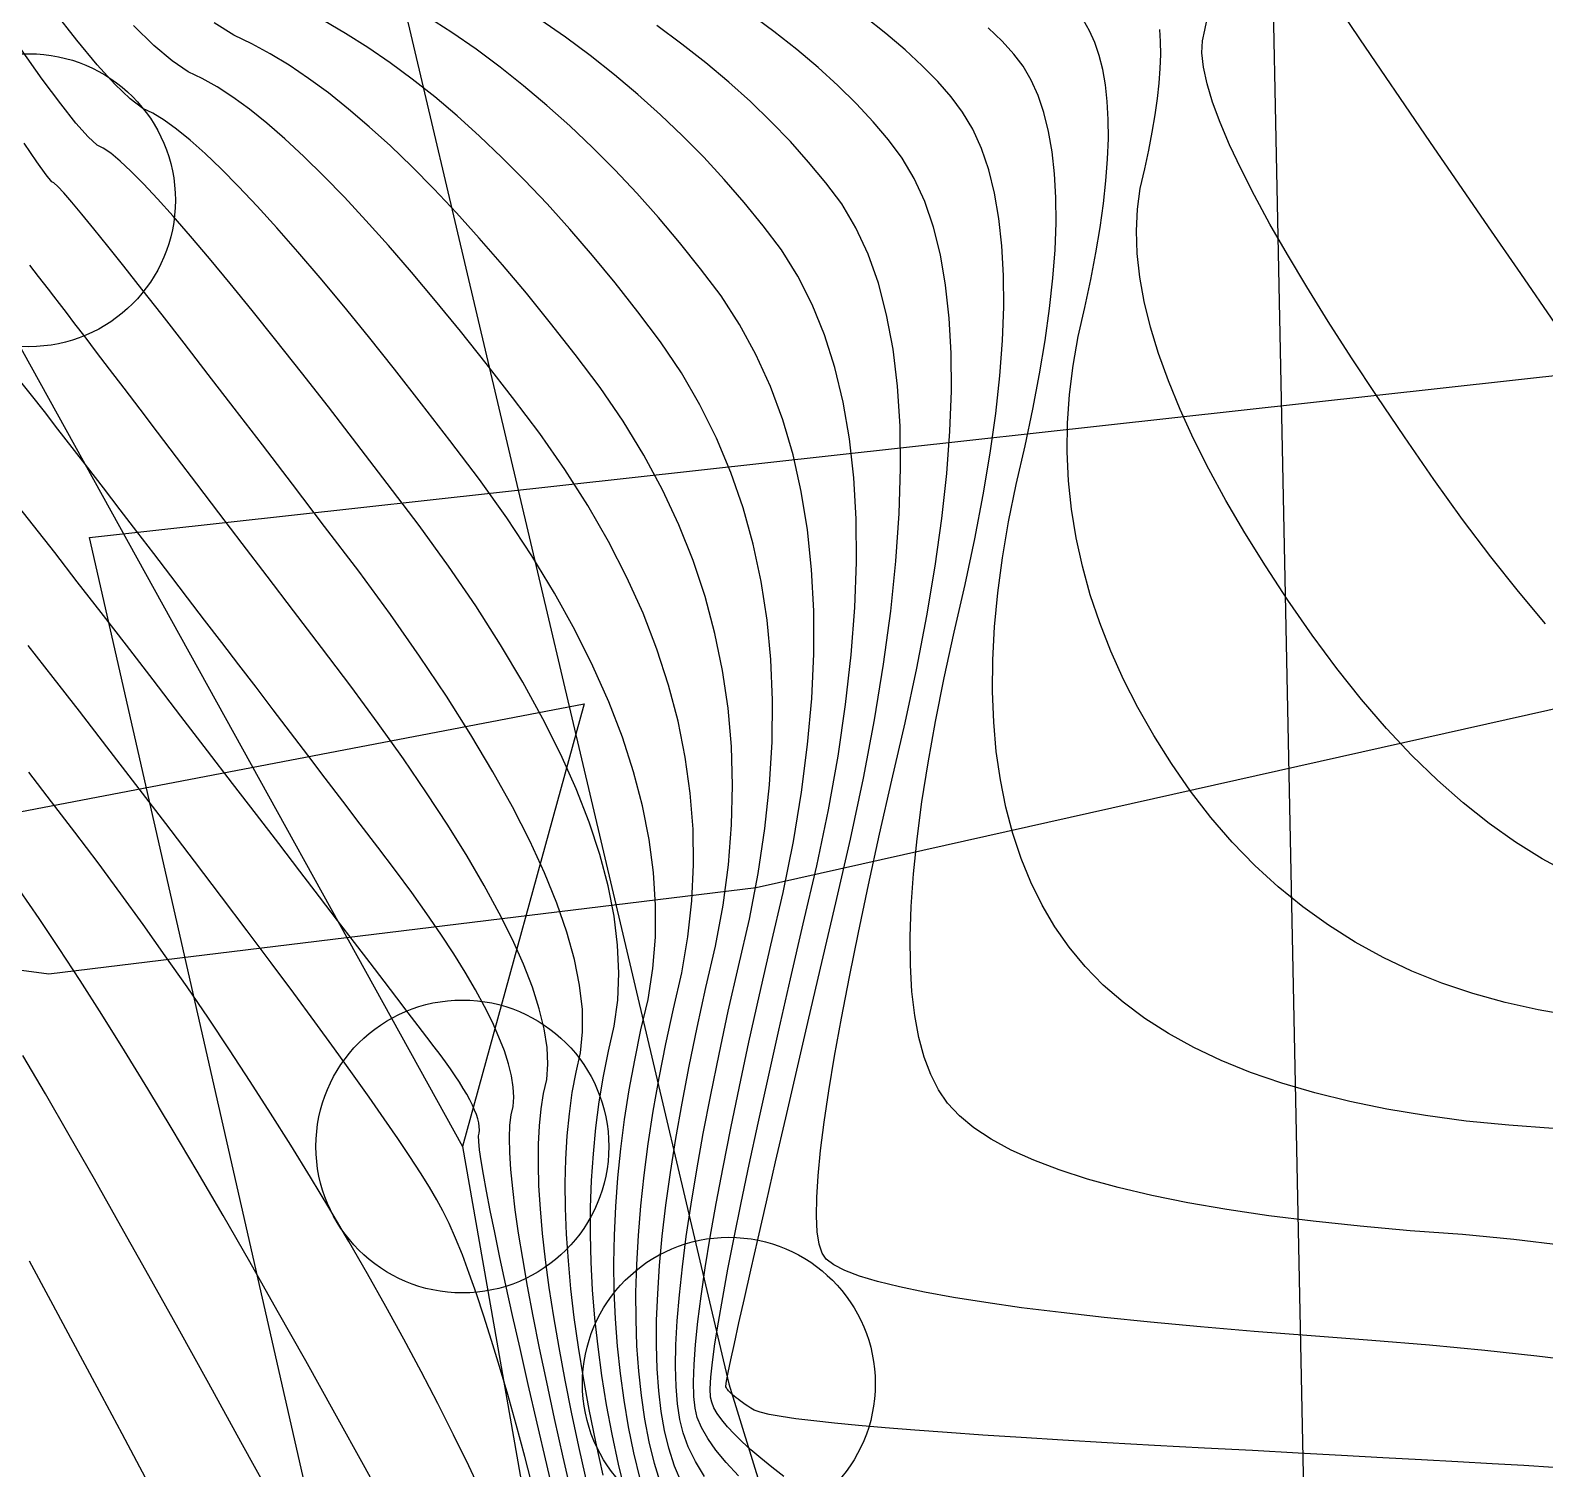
# Model space of a CAD drawing. Extents: x 83 to 1412852, y -76 to 4931706.
# Drawn here: x 1412640.84 to 1412646.02, y 4931551.93 to 4931556.84 of the extents above; entities that cross this region are included whole.
import ezdxf

# ---------------------------------------------------------------- set-up
doc = ezdxf.new("R2010")
doc.units = 0
doc.header["$MEASUREMENT"] = 0
doc.header["$PDMODE"] = 33
doc.header["$PDSIZE"] = 1
doc.layers.get('0').update_dxf_attribs({"color": 1, "linetype": 'CONTINUOUS'})
doc.layers.add('Ground topo-Rev01', color=1, linetype='CONTINUOUS')
doc.layers.add('New scratch layer', color=1, linetype='CONTINUOUS')

msp = doc.modelspace()

# ---------------------------------------------------------------- linework, layer by layer
for points in [[(1412628.11, 4931577.5), (1412633.05, 4931574.19), (1412634.96, 4931570.18), (1412641.65, 4931558.92), (1412643.23, 4931552.22), (1412645.18, 4931545.9), (1412648.78, 4931537.03), (1412651.34, 4931534.66), (1412654.11, 4931534.38), (1412662.28, 4931539.83)], [(1412637.51, 4931561.72), (1412642.32, 4931553.03), (1412642.88, 4931549.84), (1412643.18, 4931547.95), (1412643.64, 4931546.41)], [(1412642.9266, 4931551.8951), (1412642.9056, 4931551.9838), (1412642.8873, 4931552.0735), (1412642.872, 4931552.1641), (1412642.8594, 4931552.2556), (1412642.8497, 4931552.3481), (1412642.8428, 4931552.4416), (1412642.8388, 4931552.536), (1412642.8376, 4931552.6313), (1412642.8392, 4931552.7276), (1412642.8437, 4931552.8248), (1412642.8509, 4931552.9229), (1412642.861, 4931553.022), (1412642.874, 4931553.1221), (1412642.8898, 4931553.2231), (1412642.9084, 4931553.325), (1412642.9298, 4931553.4279), (1412642.9541, 4931553.5317), (1412642.9705, 4931553.6374), (1412642.9791, 4931553.7448), (1412642.9799, 4931553.8541), (1412642.9729, 4931553.9652), (1412642.958, 4931554.0781), (1412642.9352, 4931554.1928), (1412642.9047, 4931554.3093), (1412642.8663, 4931554.4276), (1412642.8201, 4931554.5478), (1412642.766, 4931554.6698), (1412642.7042, 4931554.7936), (1412642.6345, 4931554.9192), (1412642.5569, 4931555.0466), (1412642.4715, 4931555.1758), (1412642.3783, 4931555.3069), (1412642.2773, 4931555.4398), (1412642.1804, 4931555.5653), (1412642.0877, 4931555.6836), (1412641.9992, 4931555.7946), (1412641.9149, 4931555.8982), (1412641.8347, 4931555.9946), (1412641.7587, 4931556.0837), (1412641.6869, 4931556.1654), (1412641.6193, 4931556.2399), (1412641.5559, 4931556.3071), (1412641.4966, 4931556.3669), (1412641.4415, 4931556.4195), (1412641.3905, 4931556.4647), (1412641.3438, 4931556.5027), (1412641.3012, 4931556.5334), (1412641.2628, 4931556.5567), (1412641.2286, 4931556.5728), (1412641.1855, 4931556.6058), (1412641.1336, 4931556.6556), (1412641.0729, 4931556.7224), (1412641.0033, 4931556.8061), (1412640.9249, 4931556.9067)], [(1412646.0519, 4931555.8392), (1412645.9344, 4931556.0094), (1412645.8243, 4931556.1691), (1412645.7216, 4931556.3184), (1412645.6263, 4931556.4572), (1412645.5383, 4931556.5856), (1412645.4578, 4931556.7036), (1412645.3846, 4931556.8112), (1412645.3189, 4931556.9083)], [(1412642.9983, 4931551.8737), (1412642.9755, 4931551.9475), (1412642.9579, 4931552.0219), (1412642.9431, 4931552.0993), (1412642.9313, 4931552.1798), (1412642.9223, 4931552.2632), (1412642.9163, 4931552.3497), (1412642.9131, 4931552.4392), (1412642.9128, 4931552.5318), (1412642.9155, 4931552.6273), (1412642.921, 4931552.7258), (1412642.9294, 4931552.8274), (1412642.9407, 4931552.932), (1412642.9549, 4931553.0396), (1412642.972, 4931553.1502), (1412642.992, 4931553.2639), (1412643.0149, 4931553.3806), (1412643.0407, 4931553.5002), (1412643.0694, 4931553.6229), (1412643.0904, 4931553.7456), (1412643.1039, 4931553.8683), (1412643.1097, 4931553.991), (1412643.1079, 4931554.1137), (1412643.0984, 4931554.2365), (1412643.0813, 4931554.3592), (1412643.0567, 4931554.4819), (1412643.0243, 4931554.6046), (1412642.9844, 4931554.7273), (1412642.9368, 4931554.85), (1412642.8816, 4931554.9727), (1412642.8188, 4931555.0955), (1412642.7483, 4931555.2182), (1412642.6703, 4931555.3409), (1412642.5846, 4931555.4636), (1412642.4912, 4931555.5863), (1412642.4007, 4931555.7028), (1412642.3131, 4931555.813), (1412642.2283, 4931555.9169), (1412642.1463, 4931556.0146), (1412642.0672, 4931556.106), (1412641.9909, 4931556.1911), (1412641.9174, 4931556.27), (1412641.8468, 4931556.3426), (1412641.779, 4931556.4089), (1412641.7141, 4931556.469), (1412641.652, 4931556.5228), (1412641.5927, 4931556.5704), (1412641.5363, 4931556.6117), (1412641.4827, 4931556.6467), (1412641.4319, 4931556.6754), (1412641.384, 4931556.6979), (1412641.329, 4931556.7355), (1412641.2668, 4931556.7882), (1412641.1975, 4931556.856)], [(1412643.0708, 4931551.8778), (1412643.0447, 4931551.9391), (1412643.0245, 4931551.9999), (1412643.0102, 4931552.06), (1412642.9989, 4931552.1252), (1412642.9906, 4931552.1955), (1412642.9852, 4931552.2709), (1412642.9828, 4931552.3513), (1412642.9833, 4931552.4369), (1412642.9869, 4931552.5275), (1412642.9933, 4931552.6233), (1412643.0027, 4931552.7241), (1412643.0151, 4931552.8301), (1412643.0305, 4931552.9411), (1412643.0488, 4931553.0572), (1412643.07, 4931553.1784), (1412643.0943, 4931553.3047), (1412643.1214, 4931553.4361), (1412643.1516, 4931553.5726), (1412643.1847, 4931553.7142), (1412643.2103, 4931553.8539), (1412643.2286, 4931553.9919), (1412643.2394, 4931554.128), (1412643.2429, 4931554.2623), (1412643.2389, 4931554.3949), (1412643.2274, 4931554.5256), (1412643.2086, 4931554.6544), (1412643.1823, 4931554.7815), (1412643.1487, 4931554.9068), (1412643.1076, 4931555.0302), (1412643.0591, 4931555.1519), (1412643.0031, 4931555.2717), (1412642.9398, 4931555.3897), (1412642.869, 4931555.506), (1412642.7908, 4931555.6203), (1412642.7052, 4931555.7329), (1412642.6211, 4931555.8403), (1412642.5385, 4931555.9424), (1412642.4573, 4931556.0393), (1412642.3777, 4931556.131), (1412642.2996, 4931556.2174), (1412642.223, 4931556.2986), (1412642.1479, 4931556.3746), (1412642.0743, 4931556.4453), (1412642.0022, 4931556.5108), (1412641.9316, 4931556.5711), (1412641.8625, 4931556.6262), (1412641.7949, 4931556.676), (1412641.7288, 4931556.7206), (1412641.6642, 4931556.76), (1412641.6011, 4931556.7941), (1412641.5395, 4931556.823), (1412641.4724, 4931556.8652)], [(1412643.1468, 4931551.9032), (1412643.1155, 4931551.9549), (1412643.0911, 4931552.0046), (1412643.0734, 4931552.0523), (1412643.0625, 4931552.0981), (1412643.0547, 4931552.1511), (1412643.0499, 4931552.2112), (1412643.0481, 4931552.2785), (1412643.0493, 4931552.3529), (1412643.0536, 4931552.4346), (1412643.0609, 4931552.5233), (1412643.0712, 4931552.6193), (1412643.0845, 4931552.7224), (1412643.1009, 4931552.8327), (1412643.1202, 4931552.9502), (1412643.1426, 4931553.0748), (1412643.168, 4931553.2066), (1412643.1965, 4931553.3455), (1412643.228, 4931553.4916), (1412643.2624, 4931553.6449), (1412643.3, 4931553.8054), (1412643.3303, 4931553.9622), (1412643.3533, 4931554.1154), (1412643.3692, 4931554.265), (1412643.3779, 4931554.4109), (1412643.3793, 4931554.5532), (1412643.3735, 4931554.6919), (1412643.3606, 4931554.827), (1412643.3404, 4931554.9585), (1412643.313, 4931555.0863), (1412643.2783, 4931555.2105), (1412643.2365, 4931555.3311), (1412643.1875, 4931555.448), (1412643.1312, 4931555.5613), (1412643.0677, 4931555.671), (1412642.997, 4931555.7771), (1412642.9191, 4931555.8795), (1412642.8414, 4931555.9778), (1412642.7638, 4931556.0718), (1412642.6864, 4931556.1617), (1412642.6092, 4931556.2473), (1412642.5321, 4931556.3288), (1412642.4552, 4931556.4061), (1412642.3784, 4931556.4792), (1412642.3018, 4931556.548), (1412642.2254, 4931556.6127), (1412642.1491, 4931556.6732), (1412642.073, 4931556.7295), (1412641.997, 4931556.7816), (1412641.9213, 4931556.8296), (1412641.8456, 4931556.8733)], [(1412643.2626, 4931551.9061), (1412643.2208, 4931551.9513), (1412643.1859, 4931551.9938), (1412643.1578, 4931552.0335), (1412643.1367, 4931552.0705), (1412643.1223, 4931552.1047), (1412643.1149, 4931552.1362), (1412643.1105, 4931552.1769), (1412643.1092, 4931552.2269), (1412643.111, 4931552.2861), (1412643.1159, 4931552.3545), (1412643.1239, 4931552.4322), (1412643.1349, 4931552.5191), (1412643.1491, 4931552.6153), (1412643.1663, 4931552.7207), (1412643.1866, 4931552.8353), (1412643.21, 4931552.9592), (1412643.2365, 4931553.0924), (1412643.2661, 4931553.2347), (1412643.2987, 4931553.3863), (1412643.3345, 4931553.5472), (1412643.3733, 4931553.7173), (1412643.4152, 4931553.8966), (1412643.4502, 4931554.0705), (1412643.4781, 4931554.2389), (1412643.499, 4931554.4019), (1412643.5129, 4931554.5595), (1412643.5198, 4931554.7116), (1412643.5196, 4931554.8583), (1412643.5125, 4931554.9996), (1412643.4984, 4931555.1354), (1412643.4772, 4931555.2658), (1412643.4491, 4931555.3907), (1412643.4139, 4931555.5102), (1412643.3718, 4931555.6243), (1412643.3226, 4931555.7329), (1412643.2664, 4931555.8361), (1412643.2033, 4931555.9338), (1412643.1331, 4931556.0261), (1412643.0617, 4931556.1152), (1412642.9892, 4931556.2012), (1412642.9155, 4931556.284), (1412642.8406, 4931556.3637), (1412642.7645, 4931556.4402), (1412642.6873, 4931556.5135), (1412642.6089, 4931556.5837), (1412642.5293, 4931556.6508), (1412642.4485, 4931556.7146), (1412642.3666, 4931556.7753), (1412642.2835, 4931556.8329), (1412642.1992, 4931556.8873)], [(1412643.4178, 4931551.903), (1412643.3763, 4931551.9351), (1412643.3386, 4931551.9658), (1412643.3046, 4931551.995), (1412643.2743, 4931552.0226), (1412643.2478, 4931552.0488), (1412643.225, 4931552.0734), (1412643.2059, 4931552.0966), (1412643.1906, 4931552.1183), (1412643.1791, 4931552.1384), (1412643.1713, 4931552.1571), (1412643.1672, 4931552.1743), (1412643.1663, 4931552.2028), (1412643.1685, 4931552.2426), (1412643.1739, 4931552.2937), (1412643.1824, 4931552.3561), (1412643.1941, 4931552.4299), (1412643.2089, 4931552.5149), (1412643.2269, 4931552.6113), (1412643.2481, 4931552.719), (1412643.2723, 4931552.838), (1412643.2998, 4931552.9683), (1412643.3304, 4931553.1099), (1412643.3641, 4931553.2629), (1412643.401, 4931553.4271), (1412643.441, 4931553.6027), (1412643.4842, 4931553.7896), (1412643.5305, 4931553.9878), (1412643.5701, 4931554.1788), (1412643.6028, 4931554.3625), (1412643.6287, 4931554.5389), (1412643.6479, 4931554.7081), (1412643.6602, 4931554.87), (1412643.6657, 4931555.0247), (1412643.6645, 4931555.1722), (1412643.6564, 4931555.3123), (1412643.6415, 4931555.4453), (1412643.6199, 4931555.5709), (1412643.5914, 4931555.6894), (1412643.5561, 4931555.8005), (1412643.514, 4931555.9045), (1412643.4652, 4931556.0011), (1412643.4095, 4931556.0905), (1412643.347, 4931556.1727), (1412643.282, 4931556.2527), (1412643.2145, 4931556.3306), (1412643.1445, 4931556.4064), (1412643.072, 4931556.4801), (1412642.997, 4931556.5516), (1412642.9194, 4931556.621), (1412642.8394, 4931556.6883), (1412642.7568, 4931556.7535), (1412642.6717, 4931556.8165), (1412642.5841, 4931556.8774)], [(1412646.0456, 4931551.9347), (1412645.9447, 4931551.9405), (1412645.836, 4931551.9468), (1412645.7194, 4931551.9534), (1412645.595, 4931551.9603), (1412645.4626, 4931551.9676), (1412645.3225, 4931551.9753), (1412645.1744, 4931551.9834), (1412645.0185, 4931551.9918), (1412644.8547, 4931552.0006), (1412644.6831, 4931552.0097), (1412644.5215, 4931552.0187), (1412644.37, 4931552.0276), (1412644.2286, 4931552.0363), (1412644.0972, 4931552.0449), (1412643.9758, 4931552.0533), (1412643.8646, 4931552.0616), (1412643.7634, 4931552.0698), (1412643.6722, 4931552.0778), (1412643.5911, 4931552.0856), (1412643.5201, 4931552.0933), (1412643.4591, 4931552.1009), (1412643.4082, 4931552.1083), (1412643.3674, 4931552.1156), (1412643.3366, 4931552.1228), (1412643.3159, 4931552.1298), (1412643.3052, 4931552.1366), (1412643.2952, 4931552.1432), (1412643.2858, 4931552.1496), (1412643.277, 4931552.1557), (1412643.2688, 4931552.1616), (1412643.2613, 4931552.1672), (1412643.2544, 4931552.1725), (1412643.2481, 4931552.1776), (1412643.2424, 4931552.1825), (1412643.2374, 4931552.1871), (1412643.233, 4931552.1915), (1412643.2292, 4931552.1956), (1412643.226, 4931552.1994), (1412643.2234, 4931552.203), (1412643.2215, 4931552.2064), (1412643.2202, 4931552.2095), (1412643.2195, 4931552.2124), (1412643.2221, 4931552.2286), (1412643.2278, 4931552.2583), (1412643.2368, 4931552.3013), (1412643.249, 4931552.3577), (1412643.2644, 4931552.4275), (1412643.283, 4931552.5107), (1412643.3048, 4931552.6073), (1412643.3298, 4931552.7173), (1412643.3581, 4931552.8406), (1412643.3895, 4931552.9774), (1412643.4242, 4931553.1275), (1412643.4621, 4931553.291), (1412643.5032, 4931553.468), (1412643.5475, 4931553.6583), (1412643.5951, 4931553.862), (1412643.6458, 4931554.079), (1412643.69, 4931554.2871), (1412643.7275, 4931554.486), (1412643.7585, 4931554.6759), (1412643.7829, 4931554.8567), (1412643.8007, 4931555.0284), (1412643.8118, 4931555.1911), (1412643.8164, 4931555.3447), (1412643.8144, 4931555.4893), (1412643.8058, 4931555.6248), (1412643.7906, 4931555.7512), (1412643.7688, 4931555.8685), (1412643.7405, 4931555.9768), (1412643.7055, 4931556.076), (1412643.6639, 4931556.1662), (1412643.6157, 4931556.2472), (1412643.561, 4931556.3193), (1412643.5024, 4931556.3902), (1412643.4399, 4931556.46), (1412643.3736, 4931556.5288), (1412643.3034, 4931556.5964), (1412643.2294, 4931556.663), (1412643.1516, 4931556.7285), (1412643.0698, 4931556.7929), (1412642.9843, 4931556.8562)], [(1412646.1584, 4931552.2934), (1412645.9894, 4931552.3142), (1412645.8109, 4931552.3336), (1412645.6229, 4931552.3516), (1412645.4254, 4931552.368), (1412645.2184, 4931552.3831), (1412645.0234, 4931552.3984), (1412644.8405, 4931552.414), (1412644.6697, 4931552.43), (1412644.511, 4931552.4462), (1412644.3644, 4931552.4628), (1412644.2298, 4931552.4797), (1412644.1073, 4931552.4969), (1412643.9969, 4931552.5144), (1412643.8985, 4931552.5323), (1412643.8122, 4931552.5504), (1412643.738, 4931552.5689), (1412643.6759, 4931552.5876), (1412643.6259, 4931552.6067), (1412643.5879, 4931552.6261), (1412643.562, 4931552.6458), (1412643.5482, 4931552.6658), (1412643.5381, 4931552.6968), (1412643.5317, 4931552.7387), (1412643.529, 4931552.7916), (1412643.53, 4931552.8554), (1412643.5348, 4931552.9302), (1412643.5433, 4931553.0159), (1412643.5555, 4931553.1126), (1412643.5714, 4931553.2202), (1412643.591, 4931553.3388), (1412643.6144, 4931553.4683), (1412643.6414, 4931553.6088), (1412643.6722, 4931553.7603), (1412643.7067, 4931553.9227), (1412643.7449, 4931554.096), (1412643.7868, 4931554.2803), (1412643.8325, 4931554.4756), (1412643.8723, 4931554.6625), (1412643.9064, 4931554.8411), (1412643.9347, 4931555.0113), (1412643.9571, 4931555.1732), (1412643.9738, 4931555.3268), (1412643.9847, 4931555.472), (1412643.9898, 4931555.6089), (1412643.9891, 4931555.7375), (1412643.9826, 4931555.8577), (1412643.9703, 4931555.9696), (1412643.9522, 4931556.0731), (1412643.9284, 4931556.1683), (1412643.8987, 4931556.2552), (1412643.8632, 4931556.3338), (1412643.822, 4931556.404), (1412643.7749, 4931556.4658), (1412643.7227, 4931556.5277), (1412643.6653, 4931556.5894), (1412643.6026, 4931556.6511), (1412643.5349, 4931556.7128), (1412643.4619, 4931556.7744), (1412643.3837, 4931556.836), (1412643.3003, 4931556.8975)], [(1412646.0806, 4931552.692), (1412645.9102, 4931552.7128), (1412645.7353, 4931552.7296), (1412645.5559, 4931552.7426), (1412645.3858, 4931552.7577), (1412645.2249, 4931552.7747), (1412645.0733, 4931552.7937), (1412644.9309, 4931552.8147), (1412644.7978, 4931552.8377), (1412644.674, 4931552.8628), (1412644.5595, 4931552.8898), (1412644.4543, 4931552.9188), (1412644.3583, 4931552.9498), (1412644.2715, 4931552.9829), (1412644.1941, 4931553.0179), (1412644.1259, 4931553.0549), (1412644.067, 4931553.094), (1412644.0173, 4931553.135), (1412643.977, 4931553.178), (1412643.9459, 4931553.2231), (1412643.9191, 4931553.2755), (1412643.8967, 4931553.3353), (1412643.8785, 4931553.4025), (1412643.8648, 4931553.4771), (1412643.8553, 4931553.5591), (1412643.8502, 4931553.6485), (1412643.8494, 4931553.7452), (1412643.8529, 4931553.8493), (1412643.8608, 4931553.9609), (1412643.873, 4931554.0798), (1412643.8895, 4931554.2061), (1412643.9103, 4931554.3398), (1412643.9355, 4931554.4809), (1412643.965, 4931554.6293), (1412643.9988, 4931554.7852), (1412644.037, 4931554.9484), (1412644.0703, 4931555.1047), (1412644.0988, 4931555.254), (1412644.1224, 4931555.3963), (1412644.1412, 4931555.5317), (1412644.1552, 4931555.6601), (1412644.1643, 4931555.7815), (1412644.1685, 4931555.896), (1412644.1679, 4931556.0035), (1412644.1625, 4931556.104), (1412644.1522, 4931556.1975), (1412644.1371, 4931556.2841), (1412644.1172, 4931556.3637), (1412644.0923, 4931556.4363), (1412644.0627, 4931556.502), (1412644.0282, 4931556.5607), (1412643.9889, 4931556.6124), (1412643.943, 4931556.6651), (1412643.8906, 4931556.7188), (1412643.8317, 4931556.7735), (1412643.7663, 4931556.8292), (1412643.6943, 4931556.8858)], [(1412646.1105, 4931553.4762), (1412645.9936, 4931553.496), (1412645.8803, 4931553.5211), (1412645.7707, 4931553.5517), (1412645.6648, 4931553.5876), (1412645.5626, 4931553.6289), (1412645.464, 4931553.6755), (1412645.369, 4931553.7276), (1412645.2778, 4931553.785), (1412645.1901, 4931553.8478), (1412645.1062, 4931553.916), (1412645.0259, 4931553.9895), (1412644.9492, 4931554.0685), (1412644.8763, 4931554.1528), (1412644.8069, 4931554.2425), (1412644.7413, 4931554.3376), (1412644.6812, 4931554.4329), (1412644.6266, 4931554.5285), (1412644.5776, 4931554.6244), (1412644.5342, 4931554.7205), (1412644.4963, 4931554.8169), (1412644.464, 4931554.9135), (1412644.4372, 4931555.0104), (1412644.4159, 4931555.1076), (1412644.4003, 4931555.205), (1412644.3901, 4931555.3027), (1412644.3856, 4931555.4006), (1412644.3866, 4931555.4988), (1412644.3931, 4931555.5972), (1412644.4052, 4931555.6959), (1412644.4228, 4931555.7949), (1412644.446, 4931555.8941), (1412644.4663, 4931555.9891), (1412644.4836, 4931556.0799), (1412644.4979, 4931556.1664), (1412644.5094, 4931556.2487), (1412644.5178, 4931556.3267), (1412644.5234, 4931556.4005), (1412644.526, 4931556.4701), (1412644.5256, 4931556.5354), (1412644.5223, 4931556.5965), (1412644.5161, 4931556.6534), (1412644.5069, 4931556.706), (1412644.4947, 4931556.7544), (1412644.4797, 4931556.7986), (1412644.4616, 4931556.8385), (1412644.4407, 4931556.8742)], [(1412646.0183, 4931554.8141), (1412645.9259, 4931554.9242), (1412645.8315, 4931555.043), (1412645.7352, 4931555.1706), (1412645.6369, 4931555.307), (1412645.5367, 4931555.4521), (1412645.4433, 4931555.5904), (1412645.3566, 4931555.7218), (1412645.2767, 4931555.8463), (1412645.2036, 4931555.9639), (1412645.1373, 4931556.0747), (1412645.0777, 4931556.1786), (1412645.025, 4931556.2757), (1412644.979, 4931556.3658), (1412644.9398, 4931556.4491), (1412644.9073, 4931556.5256), (1412644.8817, 4931556.5951), (1412644.8628, 4931556.6578), (1412644.8507, 4931556.7136), (1412644.8454, 4931556.7626), (1412644.8468, 4931556.8046), (1412644.855, 4931556.8399), (1412644.8622, 4931556.8736)], [(1412646.0453, 4931553.0912), (1412645.8935, 4931553.1022), (1412645.7481, 4931553.1169), (1412645.6092, 4931553.1353), (1412645.4768, 4931553.1574), (1412645.3508, 4931553.1832), (1412645.2313, 4931553.2127), (1412645.1183, 4931553.2458), (1412645.0117, 4931553.2827), (1412644.9116, 4931553.3232), (1412644.818, 4931553.3674), (1412644.7308, 4931553.4153), (1412644.6501, 4931553.4669), (1412644.5759, 4931553.5222), (1412644.5081, 4931553.5812), (1412644.4468, 4931553.6439), (1412644.392, 4931553.7103), (1412644.3436, 4931553.7803), (1412644.3001, 4931553.8542), (1412644.2616, 4931553.9319), (1412644.2281, 4931554.0135), (1412644.1995, 4931554.0988), (1412644.1758, 4931554.188), (1412644.1571, 4931554.281), (1412644.1433, 4931554.3778), (1412644.1344, 4931554.4785), (1412644.1305, 4931554.5829), (1412644.1315, 4931554.6912), (1412644.1375, 4931554.8033), (1412644.1484, 4931554.9193), (1412644.1643, 4931555.0391), (1412644.1851, 4931555.1626), (1412644.2108, 4931555.2901), (1412644.2415, 4931555.4213), (1412644.2683, 4931555.5469), (1412644.2912, 4931555.6669), (1412644.3102, 4931555.7814), (1412644.3253, 4931555.8902), (1412644.3365, 4931555.9934), (1412644.3438, 4931556.091), (1412644.3472, 4931556.183), (1412644.3468, 4931556.2694), (1412644.3424, 4931556.3503), (1412644.3341, 4931556.4255), (1412644.322, 4931556.4951), (1412644.3059, 4931556.5591), (1412644.286, 4931556.6174), (1412644.2622, 4931556.6702), (1412644.2344, 4931556.7174), (1412644.2028, 4931556.759), (1412644.1633, 4931556.8026), (1412644.116, 4931556.8482)], [(1412646.0983, 4931553.9625), (1412646.0068, 4931554.0119), (1412645.9162, 4931554.0684), (1412645.8264, 4931554.132), (1412645.7375, 4931554.2026), (1412645.6494, 4931554.2803), (1412645.5622, 4931554.365), (1412645.4759, 4931554.4569), (1412645.3904, 4931554.5558), (1412645.3057, 4931554.6617), (1412645.2219, 4931554.7748), (1412645.139, 4931554.8949), (1412645.0622, 4931555.0117), (1412644.9916, 4931555.1252), (1412644.9272, 4931555.2353), (1412644.8689, 4931555.3422), (1412644.8168, 4931555.4458), (1412644.7708, 4931555.5461), (1412644.7311, 4931555.643), (1412644.6975, 4931555.7367), (1412644.67, 4931555.8271), (1412644.6487, 4931555.9141), (1412644.6336, 4931555.9979), (1412644.6247, 4931556.0783), (1412644.6219, 4931556.1554), (1412644.6253, 4931556.2293), (1412644.6348, 4931556.2998), (1412644.6505, 4931556.367), (1412644.6642, 4931556.4313), (1412644.676, 4931556.4928), (1412644.6857, 4931556.5514), (1412644.6934, 4931556.6072), (1412644.6992, 4931556.66), (1412644.7029, 4931556.71), (1412644.7047, 4931556.7572), (1412644.7044, 4931556.8014), (1412644.7022, 4931556.8428)], [(1412642.8777, 4931551.8427), (1412642.8532, 4931551.9457), (1412642.8316, 4931552.0476), (1412642.8127, 4931552.1484), (1412642.7965, 4931552.248), (1412642.7832, 4931552.3465), (1412642.7726, 4931552.4439), (1412642.7648, 4931552.5402), (1412642.7597, 4931552.6353), (1412642.7574, 4931552.7293), (1412642.7579, 4931552.8221), (1412642.7612, 4931552.9139), (1412642.7672, 4931553.0045), (1412642.776, 4931553.0939), (1412642.7875, 4931553.1823), (1412642.8019, 4931553.2695), (1412642.8189, 4931553.3555), (1412642.8388, 4931553.4405), (1412642.8506, 4931553.5291), (1412642.8544, 4931553.6213), (1412642.8501, 4931553.7171), (1412642.8379, 4931553.8166), (1412642.8175, 4931553.9197), (1412642.7892, 4931554.0264), (1412642.7527, 4931554.1367), (1412642.7083, 4931554.2507), (1412642.6558, 4931554.3683), (1412642.5953, 4931554.4895), (1412642.5267, 4931554.6144), (1412642.4501, 4931554.7429), (1412642.3655, 4931554.875), (1412642.2728, 4931555.0108), (1412642.1721, 4931555.1502), (1412642.0633, 4931555.2932), (1412641.9601, 4931555.4279), (1412641.8624, 4931555.5542), (1412641.7702, 4931555.6722), (1412641.6835, 4931555.7819), (1412641.6023, 4931555.8832), (1412641.5266, 4931555.9762), (1412641.4565, 4931556.0609), (1412641.3918, 4931556.1372), (1412641.3327, 4931556.2052), (1412641.2791, 4931556.2648), (1412641.231, 4931556.3161), (1412641.1884, 4931556.3591), (1412641.1513, 4931556.3938), (1412641.1197, 4931556.4201), (1412641.0937, 4931556.438), (1412641.0732, 4931556.4477), (1412641.0421, 4931556.476), (1412641.0004, 4931556.5231), (1412640.9483, 4931556.5888), (1412640.8855, 4931556.6733), (1412640.8123, 4931556.7764)], [(1412642.8009, 4931551.9076), (1412642.7758, 4931552.0218), (1412642.7534, 4931552.1327), (1412642.7336, 4931552.2404), (1412642.7166, 4931552.3449), (1412642.7023, 4931552.4463), (1412642.6907, 4931552.5444), (1412642.6819, 4931552.6393), (1412642.6757, 4931552.731), (1412642.6722, 4931552.8195), (1412642.6714, 4931552.9048), (1412642.6733, 4931552.9869), (1412642.678, 4931553.0658), (1412642.6853, 4931553.1415), (1412642.6953, 4931553.2139), (1412642.7081, 4931553.2832), (1412642.7235, 4931553.3493), (1412642.7307, 4931553.4208), (1412642.7297, 4931553.4977), (1412642.7204, 4931553.5801), (1412642.7028, 4931553.668), (1412642.6771, 4931553.7613), (1412642.6431, 4931553.86), (1412642.6008, 4931553.9642), (1412642.5503, 4931554.0738), (1412642.4915, 4931554.1888), (1412642.4245, 4931554.3093), (1412642.3493, 4931554.4353), (1412642.2658, 4931554.5666), (1412642.1741, 4931554.7035), (1412642.0741, 4931554.8457), (1412641.9659, 4931554.9934), (1412641.8494, 4931555.1466), (1412641.7398, 4931555.2904), (1412641.637, 4931555.4248), (1412641.5411, 4931555.5498), (1412641.452, 4931555.6655), (1412641.3698, 4931555.7718), (1412641.2945, 4931555.8687), (1412641.226, 4931555.9563), (1412641.1643, 4931556.0345), (1412641.1095, 4931556.1033), (1412641.0616, 4931556.1627), (1412641.0205, 4931556.2128), (1412640.9862, 4931556.2535), (1412640.9588, 4931556.2848), (1412640.9383, 4931556.3068), (1412640.9246, 4931556.3193), (1412640.9177, 4931556.3226), (1412640.8986, 4931556.3463), (1412640.8673, 4931556.3905), (1412640.8236, 4931556.4552)], [(1412642.7486, 4931551.8695), (1412642.72, 4931551.9959), (1412642.6941, 4931552.117), (1412642.6708, 4931552.2328), (1412642.6501, 4931552.3433), (1412642.6321, 4931552.4486), (1412642.6167, 4931552.5486), (1412642.604, 4931552.6433), (1412642.5939, 4931552.7327), (1412642.5864, 4931552.8169), (1412642.5816, 4931552.8957), (1412642.5795, 4931552.9693), (1412642.5799, 4931553.0376), (1412642.583, 4931553.1006), (1412642.5888, 4931553.1584), (1412642.5972, 4931553.2109), (1412642.6082, 4931553.2581), (1412642.6123, 4931553.3105), (1412642.6094, 4931553.3683), (1412642.5996, 4931553.4314), (1412642.5828, 4931553.4997), (1412642.559, 4931553.5734), (1412642.5283, 4931553.6523), (1412642.4907, 4931553.7366), (1412642.4461, 4931553.8261), (1412642.3945, 4931553.9209), (1412642.336, 4931554.021), (1412642.2705, 4931554.1264), (1412642.198, 4931554.2371), (1412642.1186, 4931554.3531), (1412642.0323, 4931554.4743), (1412641.939, 4931554.6009), (1412641.8387, 4931554.7328), (1412641.7435, 4931554.8579), (1412641.6534, 4931554.9764), (1412641.5683, 4931555.0882), (1412641.4884, 4931555.1933), (1412641.4135, 4931555.2917), (1412641.3437, 4931555.3834), (1412641.2789, 4931555.4684), (1412641.2193, 4931555.5468), (1412641.1647, 4931555.6184), (1412641.1152, 4931555.6834), (1412641.0708, 4931555.7416), (1412641.0314, 4931555.7932), (1412640.9971, 4931555.8381), (1412640.9679, 4931555.8763), (1412640.9438, 4931555.9078), (1412640.9247, 4931555.9326), (1412640.9066, 4931555.9562), (1412640.8893, 4931555.9785), (1412640.873, 4931555.9996), (1412640.8576, 4931556.0194), (1412640.843, 4931556.038)], [(1412642.6962, 4931551.8314), (1412642.6642, 4931551.97), (1412642.6347, 4931552.1013), (1412642.6079, 4931552.2252), (1412642.5836, 4931552.3418), (1412642.5618, 4931552.4509), (1412642.5427, 4931552.5528), (1412642.5261, 4931552.6473), (1412642.5121, 4931552.7344), (1412642.5007, 4931552.8142), (1412642.4919, 4931552.8866), (1412642.4856, 4931552.9517), (1412642.4819, 4931553.0095), (1412642.4808, 4931553.0598), (1412642.4823, 4931553.1028), (1412642.4863, 4931553.1385), (1412642.4929, 4931553.1668), (1412642.4954, 4931553.1983), (1412642.4937, 4931553.233), (1412642.4877, 4931553.2708), (1412642.4777, 4931553.3118), (1412642.4634, 4931553.356), (1412642.445, 4931553.4034), (1412642.4224, 4931553.4539), (1412642.3956, 4931553.5076), (1412642.3647, 4931553.5645), (1412642.3296, 4931553.6246), (1412642.2903, 4931553.6878), (1412642.2468, 4931553.7543), (1412642.1992, 4931553.8238), (1412642.1474, 4931553.8966), (1412642.0914, 4931553.9725), (1412642.0312, 4931554.0517), (1412641.9712, 4931554.1305), (1412641.9115, 4931554.209), (1412641.8519, 4931554.2872), (1412641.7924, 4931554.3652), (1412641.7332, 4931554.4428), (1412641.6742, 4931554.5202), (1412641.6154, 4931554.5973), (1412641.5567, 4931554.6741), (1412641.4982, 4931554.7506), (1412641.44, 4931554.8268), (1412641.3819, 4931554.9027), (1412641.324, 4931554.9783), (1412641.2662, 4931555.0536), (1412641.2087, 4931555.1287), (1412641.1514, 4931555.2034), (1412641.0942, 4931555.2779), (1412641.0398, 4931555.3486), (1412640.988, 4931555.4155), (1412640.939, 4931555.4788), (1412640.8927, 4931555.5383), (1412640.849, 4931555.594), (1412640.8081, 4931555.646)], [(1412642.6439, 4931551.7933), (1412642.6084, 4931551.9442), (1412642.5754, 4931552.0856), (1412642.545, 4931552.2176), (1412642.517, 4931552.3402), (1412642.4916, 4931552.4533), (1412642.4687, 4931552.557), (1412642.4483, 4931552.6513), (1412642.4304, 4931552.7361), (1412642.415, 4931552.8116), (1412642.4021, 4931552.8776), (1412642.3917, 4931552.9341), (1412642.3839, 4931552.9813), (1412642.3786, 4931553.019), (1412642.3757, 4931553.0473), (1412642.3754, 4931553.0662), (1412642.3776, 4931553.0756), (1412642.3785, 4931553.0861), (1412642.3779, 4931553.0977), (1412642.3759, 4931553.1103), (1412642.3726, 4931553.1239), (1412642.3678, 4931553.1387), (1412642.3617, 4931553.1545), (1412642.3541, 4931553.1713), (1412642.3452, 4931553.1892), (1412642.3349, 4931553.2082), (1412642.3232, 4931553.2282), (1412642.3101, 4931553.2493), (1412642.2956, 4931553.2714), (1412642.2797, 4931553.2946), (1412642.2625, 4931553.3189), (1412642.2438, 4931553.3442), (1412642.2237, 4931553.3706), (1412642.199, 4931553.403), (1412642.1695, 4931553.4416), (1412642.1354, 4931553.4863), (1412642.0965, 4931553.5371), (1412642.053, 4931553.594), (1412642.0047, 4931553.657), (1412641.9518, 4931553.7262), (1412641.8941, 4931553.8014), (1412641.8318, 4931553.8827), (1412641.7647, 4931553.9702), (1412641.693, 4931554.0637), (1412641.6165, 4931554.1634), (1412641.5354, 4931554.2691), (1412641.4495, 4931554.381), (1412641.359, 4931554.499), (1412641.2637, 4931554.6231), (1412641.173, 4931554.7409), (1412641.0867, 4931554.8526), (1412641.005, 4931554.9579), (1412640.9278, 4931555.0571), (1412640.855, 4931555.15), (1412640.7868, 4931555.2367)], [(1412642.5631, 4931551.8568), (1412642.5328, 4931551.9721), (1412642.5034, 4931552.0808), (1412642.4748, 4931552.1831), (1412642.4469, 4931552.2788), (1412642.4199, 4931552.3681), (1412642.3937, 4931552.4508), (1412642.3683, 4931552.527), (1412642.3437, 4931552.5968), (1412642.32, 4931552.66), (1412642.297, 4931552.7167), (1412642.2749, 4931552.767), (1412642.2535, 4931552.8107), (1412642.233, 4931552.8479), (1412642.2073, 4931552.8912), (1412642.1765, 4931552.9405), (1412642.1405, 4931552.9958), (1412642.0994, 4931553.0572), (1412642.0531, 4931553.1247), (1412642.0017, 4931553.1982), (1412641.9452, 4931553.2778), (1412641.8835, 4931553.3634), (1412641.8166, 4931553.4551), (1412641.7446, 4931553.5528), (1412641.6675, 4931553.6566), (1412641.5852, 4931553.7664), (1412641.4978, 4931553.8822), (1412641.4052, 4931554.0042), (1412641.3075, 4931554.1321), (1412641.2046, 4931554.2661), (1412641.1062, 4931554.3939), (1412641.0121, 4931554.5154), (1412640.9224, 4931554.6307), (1412640.8372, 4931554.7397)], [(1412642.3905, 4931551.8351), (1412642.3416, 4931551.9396), (1412642.2901, 4931552.0456), (1412642.2361, 4931552.153), (1412642.1796, 4931552.2618), (1412642.1205, 4931552.372), (1412642.059, 4931552.4837), (1412641.9962, 4931552.5948), (1412641.9323, 4931552.7056), (1412641.8673, 4931552.8158), (1412641.8011, 4931552.9256), (1412641.7337, 4931553.0349), (1412641.6652, 4931553.1438), (1412641.5956, 4931553.2522), (1412641.5248, 4931553.3601), (1412641.4528, 4931553.4676), (1412641.3797, 4931553.5746), (1412641.3055, 4931553.6812), (1412641.2301, 4931553.7873), (1412641.1535, 4931553.8929), (1412641.0758, 4931553.9981), (1412640.9969, 4931554.1028), (1412640.9169, 4931554.207), (1412640.8393, 4931554.3074)], [(1412642.0844, 4931551.7566), (1412641.9876, 4931551.9334), (1412641.8849, 4931552.1194), (1412641.7851, 4931552.2985), (1412641.6881, 4931552.4707), (1412641.594, 4931552.6358), (1412641.5027, 4931552.794), (1412641.4143, 4931552.9452), (1412641.3287, 4931553.0894), (1412641.246, 4931553.2266), (1412641.1661, 4931553.3569), (1412641.089, 4931553.4802), (1412641.0148, 4931553.5965), (1412640.9434, 4931553.7058), (1412640.8749, 4931553.8082), (1412640.8092, 4931553.9036)], [(1412641.668, 4931551.8329), (1412641.5637, 4931552.0219), (1412641.4542, 4931552.2204), (1412641.3495, 4931552.4093), (1412641.2494, 4931552.5885), (1412641.154, 4931552.7582), (1412641.0633, 4931552.9182), (1412640.9773, 4931553.0686), (1412640.896, 4931553.2094), (1412640.8194, 4931553.3406)], [(1412641.2484, 4931551.8798), (1412641.1582, 4931552.0486), (1412641.0724, 4931552.2088), (1412640.9912, 4931552.3605), (1412640.9144, 4931552.5036), (1412640.8421, 4931552.6381)]]:
    msp.add_lwpolyline(points)
at = {"color": 2, "true_color": 0xf1eb1f}
msp.add_lwpolyline([(1412635.73, 4931573.34), (1412640.21, 4931565.93), (1412645.09, 4931558.53), (1412645.08, 4931557.36), (1412645.22, 4931550.52), (1412648.72, 4931542.76), (1412653.69, 4931538.27)], dxfattribs=at)
at = {"layer": 'Ground topo-Rev01', "color": 7}
for p in [(1412640.84, 4931556.26, 73.1), (1412642.32, 4931553.03, 73.7), (1412643.23, 4931552.22, 71.36)]:
    msp.add_point(p, dxfattribs=at)
at = {"layer": 'New scratch layer', "color": 7, "linetype": 'Continuous', "flags": 128}
for points in [[(1412636.951, 4931565.5558), (1412646.51, 4931569.94), (1412645.797, 4931568.353), (1412646.438, 4931561.5502), (1412653.654, 4931556.2255), (1412643.3235, 4931553.913), (1412640.9075, 4931553.6177), (1412636.5975, 4931554.1933), (1412636.2232, 4931557.3625), (1412634.9512, 4931559.6844), (1412637.353, 4931561.7958), (1412636.951, 4931565.5558)], [(1412653.5241, 4931556.4883), (1412661.3748, 4931553.4034), (1412661.8206, 4931549.1394), (1412658.7548, 4931547.9763), (1412657.803, 4931545.2185), (1412658.8991, 4931542.9325), (1412660.1316, 4931540.5723), (1412661.5274, 4931539.4473), (1412662.1269, 4931539.6354), (1412662.3327, 4931539.6338), (1412657.05, 4931534.8), (1412651.5, 4931532.78), (1412643.415, 4931544.6978), (1412641.0469, 4931555.1085), (1412653.5241, 4931556.4883)], [(1412639.91, 4931554), (1412642.7363, 4931554.5405), (1412642.32, 4931553.03), (1412642.88, 4931549.84), (1412643.18, 4931547.95), (1412645.18, 4931545.9), (1412644.9107, 4931543.7122), (1412644.83, 4931543.72), (1412646.03, 4931539.83), (1412648.78, 4931537.03), (1412651.34, 4931534.66), (1412654.11, 4931534.38), (1412657.05, 4931534.8), (1412655.25, 4931533.57), (1412653.7645, 4931532.8805), (1412651.4302, 4931532.703), (1412648.7, 4931533.15), (1412647.3132, 4931534.1334), (1412645.2999, 4931539.1151), (1412640.32, 4931545.89), (1412639.65, 4931547.57), (1412639.24, 4931547.71), (1412639.91, 4931554)]]:
    msp.add_lwpolyline(points, close=True, dxfattribs=at)

doc.saveas('drawing.dxf')
